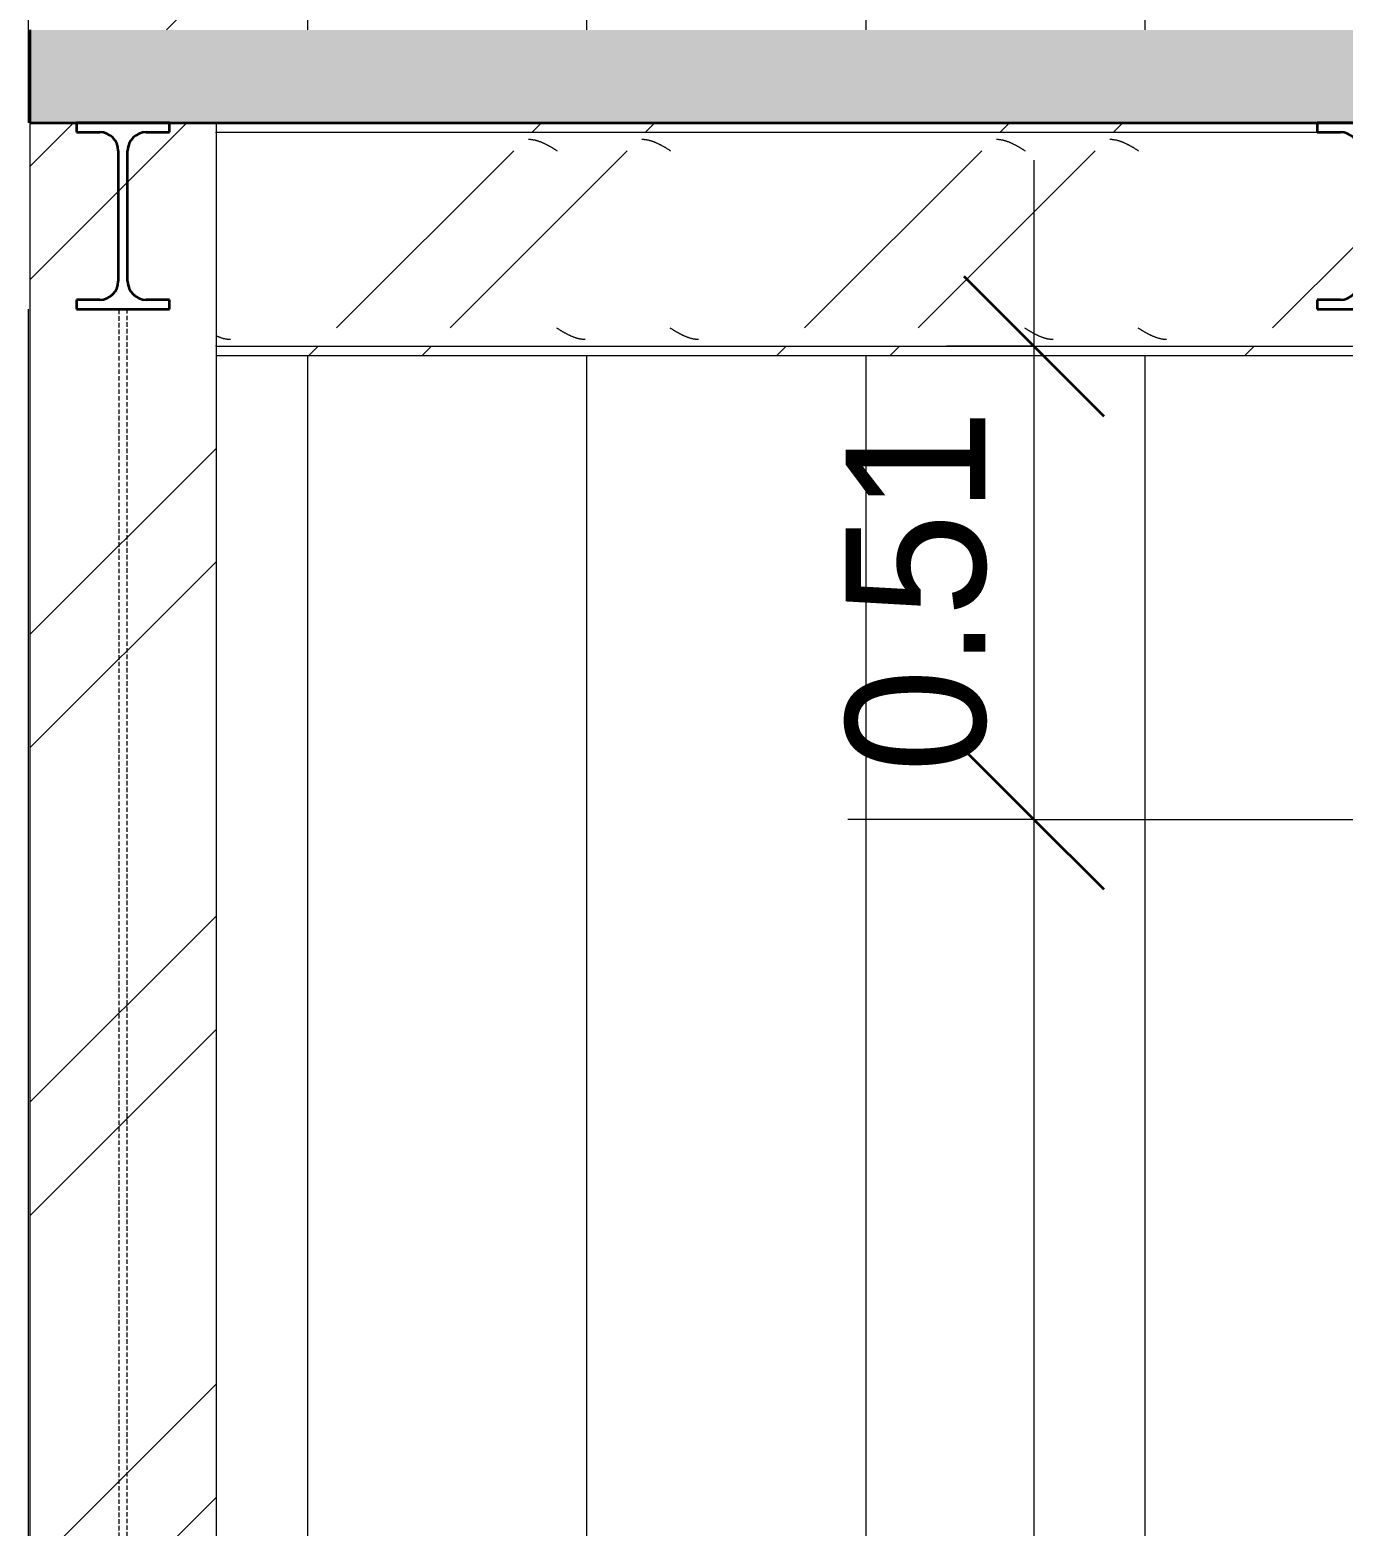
# Model space of a CAD drawing. Header units: centimetres. Extents: x 710 to 12582, y -437 to 1921.
# Drawn here: x 10005 to 10146.1, y 228.1 to 388.9 of the extents above; entities that cross this region are included whole.
import ezdxf

# ---------------------------------------------------------------- set-up
doc = ezdxf.new("R2010")
doc.units = ezdxf.units.CM
doc.linetypes.add('Oculto', pattern=[0.714375, 0.47625, -0.238125])
for name, color, linetype, lineweight in [('A-ANNO-DIMS', 7, 'Continuous', 9), ('A-ANNO-DIMS-100', 7, 'Continuous', 9), ('A-FLOR', 7, 'Continuous', 9), ('A-FLOR-PATT', 7, 'Continuous', 35), ('A-WALL-PATT', 7, 'Continuous', 35), ('S-BEAM', 7, 'Continuous', 9), ('S-COLS', 7, 'Continuous', 9)]:
    doc.layers.add(name, color=color, linetype=linetype, lineweight=lineweight)
doc.styles.add('Century Gothic_1', font='GOTHIC.TTF', dxfattribs={"height": 15})
doc.dimstyles.new('FCA_N_Cotas_E100', dxfattribs={"dimscale": 30.48, "dimtxt": 15.662524, "dimasz": 0.492126, "dimexe": 0.656168, "dimexo": 0.656168, "dimgap": 0.032808, "dimtad": 1, "dimlfac": 0.01, "dimrnd": 0.01, "dimzin": 0, "dimdsep": 46, "dimtxsty": 'Century Gothic_1', "dimblk1": 'OBLIQUE', "dimblk2": 'OBLIQUE', "dimsah": 1, "dimcen": 0.09, "dimdle": 0.656168, "dimazin": 2, "dimtfac": 1, "dimtdec": 4, "dimtix": 1, "dimtmove": 0, "dimatfit": 3, "dimfxl": 1, "dimtvp": 1, "dimtolj": 1, "dimtzin": 0, "dimarcsym": 2})
pattern_1 = [(45, (-4995.467, 712), (-25.14472, 25.14472), []), (45, (-4995.467, 750.1), (-25.14472, 25.14472), [])]

# ---------------------------------------------------------------- blocks, each defined once
blk = doc.blocks.new('UC-Perfil universal-Pilar - 200 x 200-1745402-Sección 5')
at = {"layer": 'S-COLS', "true_color": 0xc0c0c0}
h = blk.add_hatch(dxfattribs=at)
h.set_pattern_fill('FP_11', color=9, style=0, pattern_type=2)
h.set_pattern_definition(pattern_1)
h.paths.add_polyline_path([(-9805.3, 94), (-9805.3, 378.86), (-9810.3, 378.86), (-9810.3, 377.86), (-9812.82, 377.86), (-9814.22, 377.28), (-9814.8, 375.88), (-9814.8, 361.84), (-9814.22, 360.44), (-9812.82, 359.86), (-9810.3, 359.86), (-9810.3, 358.86), (-9820.3, 358.86), (-9820.3, 359.86), (-9817.78, 359.86), (-9816.38, 360.44), (-9815.8, 361.84), (-9815.8, 375.88), (-9816.38, 377.28), (-9817.78, 377.86), (-9820.3, 377.86), (-9820.3, 378.86), (-9825.3, 378.86), (-9825.3, 94)])
h.paths.add_polyline_path([(-9805.3, 388.86), (-9805.3, 882.3), (-9825.3, 882.3), (-9825.3, 388.86), (-9815.92, 388.86)])
h.paths.add_polyline_path([(-9825.3, 910.84), (-9805.3, 910.84), (-9805.3, 933.53), (-9825.3, 933.53)])
at = {"layer": 'S-COLS'}
for p, q in [((-9825.3, 378.86), (-9825.3, 94)), ((-9805.3, 378.86), (-9805.3, 94))]:
    blk.add_line(p, q, dxfattribs=at)
at = {"layer": 'S-COLS', "linetype": 'Oculto'}
for p, q in [((-9815.7, 94), (-9815.7, 358.86)), ((-9814.9, 358.86), (-9814.9, 94))]:
    blk.add_line(p, q, dxfattribs=at)
blk = doc.blocks.new('FP_23-Sección 5')
at = {"layer": 'S-BEAM', "color": 9, "true_color": 0xc0c0c0}
for p, q in [((-9771.72, 377.11), (-9771.67, 377.11)), ((-9771.67, 377.11), (-9771.62, 377.1)), ((-9771.62, 377.1), (-9771.58, 377.1)), ((-9771.58, 377.1), (-9771.53, 377.1)), ((-9771.53, 377.1), (-9771.48, 377.09)), ((-9771.48, 377.09), (-9771.43, 377.09)), ((-9771.43, 377.09), (-9771.38, 377.08)), ((-9771.38, 377.08), (-9771.33, 377.08)), ((-9771.33, 377.08), (-9771.28, 377.07)), ((-9771.28, 377.07), (-9771.24, 377.06)), ((-9771.24, 377.06), (-9771.19, 377.05)), ((-9771.19, 377.05), (-9771.14, 377.05)), ((-9771.14, 377.05), (-9771.09, 377.04)), ((-9771.09, 377.04), (-9771.04, 377.03)), ((-9771.04, 377.03), (-9770.99, 377.01)), ((-9770.99, 377.01), (-9770.94, 377)), ((-9770.94, 377), (-9770.9, 376.99)), ((-9770.9, 376.99), (-9770.85, 376.98)), ((-9770.85, 376.98), (-9770.8, 376.96)), ((-9770.8, 376.96), (-9770.75, 376.95)), ((-9770.75, 376.95), (-9770.7, 376.93)), ((-9770.7, 376.93), (-9770.65, 376.92)), ((-9770.65, 376.92), (-9770.6, 376.9)), ((-9770.6, 376.9), (-9770.56, 376.88)), ((-9770.56, 376.88), (-9770.51, 376.87)), ((-9770.51, 376.87), (-9770.46, 376.85)), ((-9770.46, 376.85), (-9770.41, 376.83)), ((-9770.41, 376.83), (-9770.36, 376.81)), ((-9770.36, 376.81), (-9770.31, 376.79)), ((-9770.31, 376.79), (-9770.26, 376.77)), ((-9770.26, 376.77), (-9770.22, 376.75)), ((-9770.22, 376.75), (-9770.17, 376.73)), ((-9770.17, 376.73), (-9770.12, 376.7)), ((-9770.12, 376.7), (-9770.07, 376.68)), ((-9770.07, 376.68), (-9770.02, 376.66)), ((-9770.02, 376.66), (-9769.97, 376.63)), ((-9769.97, 376.63), (-9769.92, 376.61)), ((-9769.92, 376.61), (-9769.87, 376.59)), ((-9769.87, 376.59), (-9769.83, 376.56)), ((-9769.83, 376.56), (-9769.78, 376.54)), ((-9769.78, 376.54), (-9769.73, 376.51)), ((-9769.73, 376.51), (-9769.68, 376.48)), ((-9769.68, 376.48), (-9769.63, 376.46)), ((-9769.63, 376.46), (-9769.58, 376.43)), ((-9769.58, 376.43), (-9769.53, 376.4)), ((-9769.53, 376.4), (-9769.49, 376.38)), ((-9769.49, 376.38), (-9769.44, 376.35)), ((-9769.44, 376.35), (-9769.39, 376.32)), ((-9769.39, 376.32), (-9769.34, 376.29)), ((-9769.34, 376.29), (-9769.29, 376.26)), ((-9759.53, 377.11), (-9759.48, 377.11)), ((-9759.48, 377.11), (-9759.43, 377.1)), ((-9759.43, 377.1), (-9759.39, 377.1)), ((-9759.39, 377.1), (-9759.34, 377.1)), ((-9759.34, 377.1), (-9759.29, 377.09)), ((-9759.29, 377.09), (-9759.24, 377.09)), ((-9759.24, 377.09), (-9759.19, 377.08)), ((-9759.19, 377.08), (-9759.14, 377.08)), ((-9759.14, 377.08), (-9759.09, 377.07)), ((-9759.09, 377.07), (-9759.05, 377.06)), ((-9759.05, 377.06), (-9759, 377.05)), ((-9759, 377.05), (-9758.95, 377.05)), ((-9758.95, 377.05), (-9758.9, 377.04)), ((-9758.9, 377.04), (-9758.85, 377.03)), ((-9758.85, 377.03), (-9758.8, 377.01)), ((-9758.8, 377.01), (-9758.75, 377)), ((-9758.75, 377), (-9758.71, 376.99)), ((-9758.71, 376.99), (-9758.66, 376.98)), ((-9758.66, 376.98), (-9758.61, 376.96)), ((-9758.61, 376.96), (-9758.56, 376.95)), ((-9758.56, 376.95), (-9758.51, 376.93)), ((-9758.51, 376.93), (-9758.46, 376.92)), ((-9758.46, 376.92), (-9758.41, 376.9)), ((-9758.41, 376.9), (-9758.37, 376.88)), ((-9758.37, 376.88), (-9758.32, 376.87)), ((-9758.32, 376.87), (-9758.27, 376.85)), ((-9758.27, 376.85), (-9758.22, 376.83)), ((-9758.22, 376.83), (-9758.17, 376.81)), ((-9758.17, 376.81), (-9758.12, 376.79)), ((-9758.12, 376.79), (-9758.07, 376.77)), ((-9758.07, 376.77), (-9758.03, 376.75)), ((-9758.03, 376.75), (-9757.98, 376.73)), ((-9757.98, 376.73), (-9757.93, 376.7)), ((-9757.93, 376.7), (-9757.88, 376.68)), ((-9757.88, 376.68), (-9757.83, 376.66)), ((-9757.83, 376.66), (-9757.78, 376.63)), ((-9757.78, 376.63), (-9757.73, 376.61)), ((-9757.73, 376.61), (-9757.69, 376.59)), ((-9757.69, 376.59), (-9757.64, 376.56)), ((-9757.64, 376.56), (-9757.59, 376.54)), ((-9757.59, 376.54), (-9757.54, 376.51)), ((-9757.54, 376.51), (-9757.49, 376.48)), ((-9757.49, 376.48), (-9757.44, 376.46)), ((-9757.44, 376.46), (-9757.39, 376.43)), ((-9757.39, 376.43), (-9757.35, 376.4)), ((-9757.35, 376.4), (-9757.3, 376.38)), ((-9757.3, 376.38), (-9757.25, 376.35)), ((-9757.25, 376.35), (-9757.2, 376.32)), ((-9757.2, 376.32), (-9757.15, 376.29)), ((-9757.15, 376.29), (-9757.1, 376.26)), ((-9721.43, 377.11), (-9721.38, 377.11)), ((-9721.38, 377.11), (-9721.33, 377.1)), ((-9721.33, 377.1), (-9721.29, 377.1)), ((-9721.29, 377.1), (-9721.24, 377.1)), ((-9721.24, 377.1), (-9721.19, 377.09)), ((-9721.19, 377.09), (-9721.14, 377.09)), ((-9721.14, 377.09), (-9721.09, 377.08)), ((-9721.09, 377.08), (-9721.04, 377.08)), ((-9721.04, 377.08), (-9720.99, 377.07)), ((-9720.99, 377.07), (-9720.95, 377.06)), ((-9720.95, 377.06), (-9720.9, 377.05)), ((-9720.9, 377.05), (-9720.85, 377.05)), ((-9720.85, 377.05), (-9720.8, 377.04)), ((-9720.8, 377.04), (-9720.75, 377.03)), ((-9720.75, 377.03), (-9720.7, 377.01)), ((-9720.7, 377.01), (-9720.65, 377)), ((-9720.65, 377), (-9720.61, 376.99)), ((-9720.61, 376.99), (-9720.56, 376.98)), ((-9720.56, 376.98), (-9720.51, 376.96)), ((-9720.51, 376.96), (-9720.46, 376.95)), ((-9720.46, 376.95), (-9720.41, 376.93)), ((-9720.41, 376.93), (-9720.36, 376.92)), ((-9720.36, 376.92), (-9720.31, 376.9)), ((-9720.31, 376.9), (-9720.27, 376.88)), ((-9720.27, 376.88), (-9720.22, 376.87)), ((-9720.22, 376.87), (-9720.17, 376.85)), ((-9720.17, 376.85), (-9720.12, 376.83)), ((-9720.12, 376.83), (-9720.07, 376.81)), ((-9720.07, 376.81), (-9720.02, 376.79)), ((-9720.02, 376.79), (-9719.97, 376.77)), ((-9719.97, 376.77), (-9719.93, 376.75)), ((-9719.93, 376.75), (-9719.88, 376.73)), ((-9719.88, 376.73), (-9719.83, 376.7)), ((-9719.83, 376.7), (-9719.78, 376.68)), ((-9719.78, 376.68), (-9719.73, 376.66)), ((-9719.73, 376.66), (-9719.68, 376.63)), ((-9719.68, 376.63), (-9719.63, 376.61)), ((-9719.63, 376.61), (-9719.59, 376.59)), ((-9719.59, 376.59), (-9719.54, 376.56)), ((-9719.54, 376.56), (-9719.49, 376.54)), ((-9719.49, 376.54), (-9719.44, 376.51)), ((-9719.44, 376.51), (-9719.39, 376.48)), ((-9719.39, 376.48), (-9719.34, 376.46)), ((-9719.34, 376.46), (-9719.29, 376.43)), ((-9719.29, 376.43), (-9719.25, 376.4)), ((-9719.25, 376.4), (-9719.2, 376.38)), ((-9719.2, 376.38), (-9719.15, 376.35)), ((-9719.15, 376.35), (-9719.1, 376.32)), ((-9719.1, 376.32), (-9719.05, 376.29)), ((-9719.05, 376.29), (-9719, 376.26)), ((-9709.24, 377.11), (-9709.19, 377.11)), ((-9709.19, 377.11), (-9709.15, 377.1)), ((-9709.15, 377.1), (-9709.1, 377.1)), ((-9709.1, 377.1), (-9709.05, 377.1)), ((-9709.05, 377.1), (-9709, 377.09)), ((-9709, 377.09), (-9708.95, 377.09)), ((-9708.95, 377.09), (-9708.9, 377.08)), ((-9708.9, 377.08), (-9708.85, 377.08)), ((-9708.85, 377.08), (-9708.81, 377.07)), ((-9708.81, 377.07), (-9708.76, 377.06)), ((-9708.76, 377.06), (-9708.71, 377.05)), ((-9708.71, 377.05), (-9708.66, 377.05)), ((-9708.66, 377.05), (-9708.61, 377.04)), ((-9708.61, 377.04), (-9708.56, 377.03)), ((-9708.56, 377.03), (-9708.51, 377.01)), ((-9708.51, 377.01), (-9708.47, 377)), ((-9708.47, 377), (-9708.42, 376.99)), ((-9708.42, 376.99), (-9708.37, 376.98)), ((-9708.37, 376.98), (-9708.32, 376.96)), ((-9708.32, 376.96), (-9708.27, 376.95)), ((-9708.27, 376.95), (-9708.22, 376.93)), ((-9708.22, 376.93), (-9708.17, 376.92)), ((-9708.17, 376.92), (-9708.12, 376.9)), ((-9708.12, 376.9), (-9708.08, 376.88)), ((-9708.08, 376.88), (-9708.03, 376.87)), ((-9708.03, 376.87), (-9707.98, 376.85)), ((-9707.98, 376.85), (-9707.93, 376.83)), ((-9707.93, 376.83), (-9707.88, 376.81)), ((-9707.88, 376.81), (-9707.83, 376.79)), ((-9707.83, 376.79), (-9707.78, 376.77)), ((-9707.78, 376.77), (-9707.74, 376.75)), ((-9707.74, 376.75), (-9707.69, 376.73)), ((-9707.69, 376.73), (-9707.64, 376.7)), ((-9707.64, 376.7), (-9707.59, 376.68)), ((-9707.59, 376.68), (-9707.54, 376.66)), ((-9707.54, 376.66), (-9707.49, 376.63)), ((-9707.49, 376.63), (-9707.44, 376.61)), ((-9707.44, 376.61), (-9707.4, 376.59)), ((-9707.4, 376.59), (-9707.35, 376.56)), ((-9707.35, 376.56), (-9707.3, 376.54)), ((-9707.3, 376.54), (-9707.25, 376.51)), ((-9707.25, 376.51), (-9707.2, 376.48)), ((-9707.2, 376.48), (-9707.15, 376.46)), ((-9707.15, 376.46), (-9707.1, 376.43)), ((-9707.1, 376.43), (-9707.06, 376.4)), ((-9707.06, 376.4), (-9707.01, 376.38)), ((-9707.01, 376.38), (-9706.96, 376.35)), ((-9706.96, 376.35), (-9706.91, 376.32)), ((-9706.91, 376.32), (-9706.86, 376.29)), ((-9706.86, 376.29), (-9706.81, 376.26)), ((-9769.29, 376.26), (-9769.24, 376.24)), ((-9769.24, 376.24), (-9769.19, 376.21)), ((-9769.19, 376.21), (-9769.15, 376.18)), ((-9769.15, 376.18), (-9769.1, 376.15)), ((-9769.1, 376.15), (-9769.05, 376.12)), ((-9769.05, 376.12), (-9769, 376.09)), ((-9769, 376.09), (-9768.95, 376.06)), ((-9768.95, 376.06), (-9768.9, 376.03)), ((-9768.9, 376.03), (-9768.85, 376)), ((-9768.85, 376), (-9768.81, 375.97)), ((-9768.81, 375.97), (-9768.76, 375.94)), ((-9768.76, 375.94), (-9768.71, 375.91)), ((-9768.71, 375.91), (-9768.66, 375.88)), ((-9757.1, 376.26), (-9757.05, 376.24)), ((-9757.05, 376.24), (-9757.01, 376.21)), ((-9757.01, 376.21), (-9756.96, 376.18)), ((-9756.96, 376.18), (-9756.91, 376.15)), ((-9756.91, 376.15), (-9756.86, 376.12)), ((-9756.86, 376.12), (-9756.81, 376.09)), ((-9756.81, 376.09), (-9756.76, 376.06)), ((-9756.76, 376.06), (-9756.71, 376.03)), ((-9756.71, 376.03), (-9756.66, 376)), ((-9756.66, 376), (-9756.62, 375.97)), ((-9756.62, 375.97), (-9756.57, 375.94)), ((-9756.57, 375.94), (-9756.52, 375.91)), ((-9756.52, 375.91), (-9756.47, 375.88)), ((-9719, 376.26), (-9718.95, 376.24)), ((-9718.95, 376.24), (-9718.91, 376.21)), ((-9718.91, 376.21), (-9718.86, 376.18)), ((-9718.86, 376.18), (-9718.81, 376.15)), ((-9718.81, 376.15), (-9718.76, 376.12)), ((-9718.76, 376.12), (-9718.71, 376.09)), ((-9718.71, 376.09), (-9718.66, 376.06)), ((-9718.66, 376.06), (-9718.61, 376.03)), ((-9718.61, 376.03), (-9718.56, 376)), ((-9718.56, 376), (-9718.52, 375.97)), ((-9718.52, 375.97), (-9718.47, 375.94)), ((-9718.47, 375.94), (-9718.42, 375.91)), ((-9718.42, 375.91), (-9718.37, 375.88)), ((-9706.81, 376.26), (-9706.76, 376.24)), ((-9706.76, 376.24), (-9706.72, 376.21)), ((-9706.72, 376.21), (-9706.67, 376.18)), ((-9706.67, 376.18), (-9706.62, 376.15)), ((-9706.62, 376.15), (-9706.57, 376.12)), ((-9706.57, 376.12), (-9706.52, 376.09)), ((-9706.52, 376.09), (-9706.47, 376.06)), ((-9706.47, 376.06), (-9706.42, 376.03)), ((-9706.42, 376.03), (-9706.38, 376)), ((-9706.38, 376), (-9706.33, 375.97)), ((-9706.33, 375.97), (-9706.28, 375.94)), ((-9706.28, 375.94), (-9706.23, 375.91)), ((-9706.23, 375.91), (-9706.18, 375.88))]:
    blk.add_line(p, q, dxfattribs=at)
blk = doc.blocks.new('FP_24-Sección 5')
at = {"layer": 'S-BEAM', "color": 9, "true_color": 0xc0c0c0}
for p, q in [((-9805.3, 355.99), (-9805.25, 355.97)), ((-9805.25, 355.97), (-9805.2, 355.95)), ((-9805.2, 355.95), (-9805.15, 355.93)), ((-9805.15, 355.93), (-9805.1, 355.91)), ((-9805.1, 355.91), (-9805.05, 355.89)), ((-9805.05, 355.89), (-9805.01, 355.87)), ((-9805.01, 355.87), (-9804.96, 355.85)), ((-9804.96, 355.85), (-9804.91, 355.83)), ((-9804.91, 355.83), (-9804.86, 355.82)), ((-9804.86, 355.82), (-9804.81, 355.8)), ((-9804.81, 355.8), (-9804.76, 355.78)), ((-9804.76, 355.78), (-9804.72, 355.77)), ((-9804.72, 355.77), (-9804.67, 355.75)), ((-9804.67, 355.75), (-9804.62, 355.74)), ((-9804.62, 355.74), (-9804.57, 355.73)), ((-9804.57, 355.73), (-9804.52, 355.71)), ((-9804.52, 355.71), (-9804.47, 355.7)), ((-9804.47, 355.7), (-9804.43, 355.69)), ((-9804.43, 355.69), (-9804.38, 355.68)), ((-9804.38, 355.68), (-9804.33, 355.67)), ((-9804.33, 355.67), (-9804.28, 355.66)), ((-9804.28, 355.66), (-9804.23, 355.65)), ((-9804.23, 355.65), (-9804.18, 355.65)), ((-9804.18, 355.65), (-9804.14, 355.64)), ((-9804.14, 355.64), (-9804.09, 355.63)), ((-9804.09, 355.63), (-9804.04, 355.63)), ((-9804.04, 355.63), (-9803.99, 355.62)), ((-9803.99, 355.62), (-9803.94, 355.62)), ((-9803.94, 355.62), (-9803.89, 355.62)), ((-9803.89, 355.62), (-9803.85, 355.61)), ((-9803.85, 355.61), (-9803.8, 355.61)), ((-9803.8, 355.61), (-9803.75, 355.61)), ((-9768.71, 356.84), (-9768.66, 356.81)), ((-9768.66, 356.81), (-9768.61, 356.78)), ((-9768.61, 356.78), (-9768.56, 356.75)), ((-9768.56, 356.75), (-9768.52, 356.72)), ((-9768.52, 356.72), (-9768.47, 356.69)), ((-9768.47, 356.69), (-9768.42, 356.66)), ((-9768.42, 356.66), (-9768.37, 356.63)), ((-9768.37, 356.63), (-9768.32, 356.6)), ((-9768.32, 356.6), (-9768.27, 356.57)), ((-9768.27, 356.57), (-9768.22, 356.54)), ((-9768.22, 356.54), (-9768.18, 356.51)), ((-9768.18, 356.51), (-9768.13, 356.48)), ((-9768.13, 356.48), (-9768.08, 356.45)), ((-9768.08, 356.45), (-9768.03, 356.42)), ((-9768.03, 356.42), (-9767.98, 356.4)), ((-9767.98, 356.4), (-9767.93, 356.37)), ((-9767.93, 356.37), (-9767.88, 356.34)), ((-9767.88, 356.34), (-9767.84, 356.31)), ((-9767.84, 356.31), (-9767.79, 356.29)), ((-9767.79, 356.29), (-9767.74, 356.26)), ((-9767.74, 356.26), (-9767.69, 356.23)), ((-9767.69, 356.23), (-9767.64, 356.21)), ((-9767.64, 356.21), (-9767.59, 356.18)), ((-9767.59, 356.18), (-9767.54, 356.16)), ((-9767.54, 356.16), (-9767.5, 356.13)), ((-9767.5, 356.13), (-9767.45, 356.11)), ((-9767.45, 356.11), (-9767.4, 356.08)), ((-9767.4, 356.08), (-9767.35, 356.06)), ((-9767.35, 356.06), (-9767.3, 356.04)), ((-9767.3, 356.04), (-9767.25, 356.01)), ((-9767.25, 356.01), (-9767.2, 355.99)), ((-9767.2, 355.99), (-9767.16, 355.97)), ((-9767.16, 355.97), (-9767.11, 355.95)), ((-9767.11, 355.95), (-9767.06, 355.93)), ((-9767.06, 355.93), (-9767.01, 355.91)), ((-9767.01, 355.91), (-9766.96, 355.89)), ((-9766.96, 355.89), (-9766.91, 355.87)), ((-9766.91, 355.87), (-9766.86, 355.85)), ((-9766.86, 355.85), (-9766.82, 355.83)), ((-9766.82, 355.83), (-9766.77, 355.82)), ((-9766.77, 355.82), (-9766.72, 355.8)), ((-9766.72, 355.8), (-9766.67, 355.79)), ((-9766.67, 355.79), (-9766.62, 355.77)), ((-9766.62, 355.77), (-9766.57, 355.76)), ((-9766.57, 355.76), (-9766.52, 355.74)), ((-9766.52, 355.74), (-9766.47, 355.73)), ((-9766.47, 355.73), (-9766.43, 355.72)), ((-9766.43, 355.72), (-9766.38, 355.7)), ((-9766.38, 355.7), (-9766.33, 355.69)), ((-9766.33, 355.69), (-9766.28, 355.68)), ((-9766.28, 355.68), (-9766.23, 355.67)), ((-9766.23, 355.67), (-9766.18, 355.66)), ((-9766.18, 355.66), (-9766.13, 355.65)), ((-9766.13, 355.65), (-9766.09, 355.65)), ((-9766.09, 355.65), (-9766.04, 355.64)), ((-9766.04, 355.64), (-9765.99, 355.63)), ((-9765.99, 355.63), (-9765.94, 355.63)), ((-9765.94, 355.63), (-9765.89, 355.62)), ((-9765.89, 355.62), (-9765.84, 355.62)), ((-9765.84, 355.62), (-9765.79, 355.62)), ((-9765.79, 355.62), (-9765.75, 355.61)), ((-9765.75, 355.61), (-9765.7, 355.61)), ((-9765.7, 355.61), (-9765.65, 355.61)), ((-9756.52, 356.84), (-9756.47, 356.81)), ((-9756.47, 356.81), (-9756.42, 356.78)), ((-9756.42, 356.78), (-9756.38, 356.75)), ((-9756.38, 356.75), (-9756.33, 356.72)), ((-9756.33, 356.72), (-9756.28, 356.69)), ((-9756.28, 356.69), (-9756.23, 356.66)), ((-9756.23, 356.66), (-9756.18, 356.63)), ((-9756.18, 356.63), (-9756.13, 356.6)), ((-9756.13, 356.6), (-9756.08, 356.57)), ((-9756.08, 356.57), (-9756.03, 356.54)), ((-9756.03, 356.54), (-9755.99, 356.51)), ((-9755.99, 356.51), (-9755.94, 356.48)), ((-9755.94, 356.48), (-9755.89, 356.45)), ((-9755.89, 356.45), (-9755.84, 356.42)), ((-9755.84, 356.42), (-9755.79, 356.4)), ((-9755.79, 356.4), (-9755.74, 356.37)), ((-9755.74, 356.37), (-9755.69, 356.34)), ((-9755.69, 356.34), (-9755.65, 356.31)), ((-9755.65, 356.31), (-9755.6, 356.29)), ((-9755.6, 356.29), (-9755.55, 356.26)), ((-9755.55, 356.26), (-9755.5, 356.23)), ((-9755.5, 356.23), (-9755.45, 356.21)), ((-9755.45, 356.21), (-9755.4, 356.18)), ((-9755.4, 356.18), (-9755.35, 356.16)), ((-9755.35, 356.16), (-9755.31, 356.13)), ((-9755.31, 356.13), (-9755.26, 356.11)), ((-9755.26, 356.11), (-9755.21, 356.08)), ((-9755.21, 356.08), (-9755.16, 356.06)), ((-9755.16, 356.06), (-9755.11, 356.04)), ((-9755.11, 356.04), (-9755.06, 356.01)), ((-9755.06, 356.01), (-9755.01, 355.99)), ((-9755.01, 355.99), (-9754.97, 355.97)), ((-9754.97, 355.97), (-9754.92, 355.95)), ((-9754.92, 355.95), (-9754.87, 355.93)), ((-9754.87, 355.93), (-9754.82, 355.91)), ((-9754.82, 355.91), (-9754.77, 355.89)), ((-9754.77, 355.89), (-9754.72, 355.87)), ((-9754.72, 355.87), (-9754.67, 355.85)), ((-9754.67, 355.85), (-9754.63, 355.83)), ((-9754.63, 355.83), (-9754.58, 355.82)), ((-9754.58, 355.82), (-9754.53, 355.8)), ((-9754.53, 355.8), (-9754.48, 355.79)), ((-9754.48, 355.79), (-9754.43, 355.77)), ((-9754.43, 355.77), (-9754.38, 355.76)), ((-9754.38, 355.76), (-9754.33, 355.74)), ((-9754.33, 355.74), (-9754.29, 355.73)), ((-9754.29, 355.73), (-9754.24, 355.72)), ((-9754.24, 355.72), (-9754.19, 355.7)), ((-9754.19, 355.7), (-9754.14, 355.69)), ((-9754.14, 355.69), (-9754.09, 355.68)), ((-9754.09, 355.68), (-9754.04, 355.67)), ((-9754.04, 355.67), (-9753.99, 355.66)), ((-9753.99, 355.66), (-9753.95, 355.65)), ((-9753.95, 355.65), (-9753.9, 355.65)), ((-9753.9, 355.65), (-9753.85, 355.64)), ((-9753.85, 355.64), (-9753.8, 355.63)), ((-9753.8, 355.63), (-9753.75, 355.63)), ((-9753.75, 355.63), (-9753.7, 355.62)), ((-9753.7, 355.62), (-9753.65, 355.62)), ((-9753.65, 355.62), (-9753.61, 355.62)), ((-9753.61, 355.62), (-9753.56, 355.61)), ((-9753.56, 355.61), (-9753.51, 355.61)), ((-9753.51, 355.61), (-9753.46, 355.61)), ((-9718.42, 356.84), (-9718.37, 356.81)), ((-9718.37, 356.81), (-9718.32, 356.78)), ((-9718.32, 356.78), (-9718.28, 356.75)), ((-9718.28, 356.75), (-9718.23, 356.72)), ((-9718.23, 356.72), (-9718.18, 356.69)), ((-9718.18, 356.69), (-9718.13, 356.66)), ((-9718.13, 356.66), (-9718.08, 356.63)), ((-9718.08, 356.63), (-9718.03, 356.6)), ((-9718.03, 356.6), (-9717.98, 356.57)), ((-9717.98, 356.57), (-9717.93, 356.54)), ((-9717.93, 356.54), (-9717.89, 356.51)), ((-9717.89, 356.51), (-9717.84, 356.48)), ((-9717.84, 356.48), (-9717.79, 356.45)), ((-9717.79, 356.45), (-9717.74, 356.42)), ((-9717.74, 356.42), (-9717.69, 356.4)), ((-9717.69, 356.4), (-9717.64, 356.37)), ((-9717.64, 356.37), (-9717.59, 356.34)), ((-9717.59, 356.34), (-9717.55, 356.31)), ((-9717.55, 356.31), (-9717.5, 356.29)), ((-9717.5, 356.29), (-9717.45, 356.26)), ((-9717.45, 356.26), (-9717.4, 356.23)), ((-9717.4, 356.23), (-9717.35, 356.21)), ((-9717.35, 356.21), (-9717.3, 356.18)), ((-9717.3, 356.18), (-9717.25, 356.16)), ((-9717.25, 356.16), (-9717.21, 356.13)), ((-9717.21, 356.13), (-9717.16, 356.11)), ((-9717.16, 356.11), (-9717.11, 356.08)), ((-9717.11, 356.08), (-9717.06, 356.06)), ((-9717.06, 356.06), (-9717.01, 356.04)), ((-9717.01, 356.04), (-9716.96, 356.01)), ((-9716.96, 356.01), (-9716.91, 355.99)), ((-9716.91, 355.99), (-9716.87, 355.97)), ((-9716.87, 355.97), (-9716.82, 355.95)), ((-9716.82, 355.95), (-9716.77, 355.93)), ((-9716.77, 355.93), (-9716.72, 355.91)), ((-9716.72, 355.91), (-9716.67, 355.89)), ((-9716.67, 355.89), (-9716.62, 355.87)), ((-9716.62, 355.87), (-9716.57, 355.85)), ((-9716.57, 355.85), (-9716.53, 355.83)), ((-9716.53, 355.83), (-9716.48, 355.82)), ((-9716.48, 355.82), (-9716.43, 355.8)), ((-9716.43, 355.8), (-9716.38, 355.79)), ((-9716.38, 355.79), (-9716.33, 355.77)), ((-9716.33, 355.77), (-9716.28, 355.76)), ((-9716.28, 355.76), (-9716.23, 355.74)), ((-9716.23, 355.74), (-9716.19, 355.73)), ((-9716.19, 355.73), (-9716.14, 355.72)), ((-9716.14, 355.72), (-9716.09, 355.7)), ((-9716.09, 355.7), (-9716.04, 355.69)), ((-9716.04, 355.69), (-9715.99, 355.68)), ((-9715.99, 355.68), (-9715.94, 355.67)), ((-9715.94, 355.67), (-9715.89, 355.66)), ((-9715.89, 355.66), (-9715.85, 355.65)), ((-9715.85, 355.65), (-9715.8, 355.65)), ((-9715.8, 355.65), (-9715.75, 355.64)), ((-9715.75, 355.64), (-9715.7, 355.63)), ((-9715.7, 355.63), (-9715.65, 355.63)), ((-9715.65, 355.63), (-9715.6, 355.62)), ((-9715.6, 355.62), (-9715.55, 355.62)), ((-9715.55, 355.62), (-9715.51, 355.62)), ((-9715.51, 355.62), (-9715.46, 355.61)), ((-9715.46, 355.61), (-9715.41, 355.61)), ((-9715.41, 355.61), (-9715.36, 355.61)), ((-9706.23, 356.84), (-9706.18, 356.81)), ((-9706.18, 356.81), (-9706.13, 356.78)), ((-9706.13, 356.78), (-9706.09, 356.75)), ((-9706.09, 356.75), (-9706.04, 356.72)), ((-9706.04, 356.72), (-9705.99, 356.69)), ((-9705.99, 356.69), (-9705.94, 356.66)), ((-9705.94, 356.66), (-9705.89, 356.63)), ((-9705.89, 356.63), (-9705.84, 356.6)), ((-9705.84, 356.6), (-9705.79, 356.57)), ((-9705.79, 356.57), (-9705.75, 356.54)), ((-9705.75, 356.54), (-9705.7, 356.51)), ((-9705.7, 356.51), (-9705.65, 356.48)), ((-9705.65, 356.48), (-9705.6, 356.45)), ((-9705.6, 356.45), (-9705.55, 356.42)), ((-9705.55, 356.42), (-9705.5, 356.4)), ((-9705.5, 356.4), (-9705.45, 356.37)), ((-9705.45, 356.37), (-9705.41, 356.34)), ((-9705.41, 356.34), (-9705.36, 356.31)), ((-9705.36, 356.31), (-9705.31, 356.29)), ((-9705.31, 356.29), (-9705.26, 356.26)), ((-9705.26, 356.26), (-9705.21, 356.23)), ((-9705.21, 356.23), (-9705.16, 356.21)), ((-9705.16, 356.21), (-9705.11, 356.18)), ((-9705.11, 356.18), (-9705.07, 356.16)), ((-9705.07, 356.16), (-9705.02, 356.13)), ((-9705.02, 356.13), (-9704.97, 356.11)), ((-9704.97, 356.11), (-9704.92, 356.08)), ((-9704.92, 356.08), (-9704.87, 356.06)), ((-9704.87, 356.06), (-9704.82, 356.04)), ((-9704.82, 356.04), (-9704.77, 356.01)), ((-9704.77, 356.01), (-9704.72, 355.99)), ((-9704.72, 355.99), (-9704.68, 355.97)), ((-9704.68, 355.97), (-9704.63, 355.95)), ((-9704.63, 355.95), (-9704.58, 355.93)), ((-9704.58, 355.93), (-9704.53, 355.91)), ((-9704.53, 355.91), (-9704.48, 355.89)), ((-9704.48, 355.89), (-9704.43, 355.87)), ((-9704.43, 355.87), (-9704.38, 355.85)), ((-9704.38, 355.85), (-9704.34, 355.83)), ((-9704.34, 355.83), (-9704.29, 355.82)), ((-9704.29, 355.82), (-9704.24, 355.8)), ((-9704.24, 355.8), (-9704.19, 355.79)), ((-9704.19, 355.79), (-9704.14, 355.77)), ((-9704.14, 355.77), (-9704.09, 355.76)), ((-9704.09, 355.76), (-9704.04, 355.74)), ((-9704.04, 355.74), (-9704, 355.73)), ((-9704, 355.73), (-9703.95, 355.72)), ((-9703.95, 355.72), (-9703.9, 355.7)), ((-9703.9, 355.7), (-9703.85, 355.69)), ((-9703.85, 355.69), (-9703.8, 355.68)), ((-9703.8, 355.68), (-9703.75, 355.67)), ((-9703.75, 355.67), (-9703.7, 355.66)), ((-9703.7, 355.66), (-9703.66, 355.65)), ((-9703.66, 355.65), (-9703.61, 355.65)), ((-9703.61, 355.65), (-9703.56, 355.64)), ((-9703.56, 355.64), (-9703.51, 355.63)), ((-9703.51, 355.63), (-9703.46, 355.63)), ((-9703.46, 355.63), (-9703.41, 355.62)), ((-9703.41, 355.62), (-9703.36, 355.62)), ((-9703.36, 355.62), (-9703.32, 355.62)), ((-9703.32, 355.62), (-9703.27, 355.61)), ((-9703.27, 355.61), (-9703.22, 355.61)), ((-9703.22, 355.61), (-9703.17, 355.61))]:
    blk.add_line(p, q, dxfattribs=at)
blk = doc.blocks.new('M_W Shapes - 150 x 250-1741827-Sección 5')
at = {"layer": 'S-BEAM', "true_color": 0xc0c0c0}
h = blk.add_hatch(dxfattribs=at)
h.set_pattern_fill('FP_11', color=9, style=0, pattern_type=2)
h.set_pattern_definition(pattern_1)
h.paths.add_polyline_path([(-9624.22, 377.86), (-9553.66, 377.86), (-9553.66, 378.86), (-9624.22, 378.86)])
h.paths.add_polyline_path([(-9804.07, 377.86), (-9686.98, 377.86), (-9686.98, 378.86), (-9805.3, 378.86), (-9805.3, 377.86)])
h.paths.add_polyline_path([(-9432.89, 377.86), (-9432.89, 378.86), (-9543.66, 378.86), (-9543.66, 377.86), (-9472.21, 377.86)])
h.paths.add_polyline_path([(-9676.98, 377.86), (-9634.22, 377.86), (-9634.22, 378.86), (-9676.98, 378.86)])
h = blk.add_hatch(dxfattribs=at)
h.set_pattern_fill('FP_11', color=9, style=0, pattern_type=2)
h.set_pattern_definition(pattern_1)
h.paths.add_polyline_path([(-9432.89, 356.84), (-9425.34, 356.84), (-9425.34, 370.46), (-9432.89, 374.78), (-9432.89, 375.88), (-9548.16, 375.88), (-9548.16, 361.84), (-9547.58, 360.44), (-9546.18, 359.86), (-9543.66, 359.86), (-9543.66, 358.86), (-9553.66, 358.86), (-9553.66, 359.86), (-9551.14, 359.86), (-9549.74, 360.44), (-9549.16, 361.84), (-9549.16, 375.88), (-9624.22, 375.88), (-9624.22, 369.86), (-9634.22, 369.86), (-9634.22, 375.88), (-9681.48, 375.88), (-9681.48, 361.84), (-9680.9, 360.44), (-9679.5, 359.86), (-9676.98, 359.86), (-9676.98, 358.86), (-9686.98, 358.86), (-9686.98, 359.86), (-9684.46, 359.86), (-9683.06, 360.44), (-9682.48, 361.84), (-9682.48, 375.88), (-9805.3, 375.88), (-9805.3, 356.84), (-9472.21, 356.84)])
h = blk.add_hatch(dxfattribs=at)
h.set_pattern_fill('FP_11', color=9, style=0, pattern_type=2)
h.set_pattern_definition(pattern_1)
h.paths.add_polyline_path([(-9432.89, 353.86), (-9425.34, 353.86), (-9425.34, 354.86), (-9805.3, 354.86), (-9805.3, 353.86), (-9472.21, 353.86)])
at = {"layer": 'S-BEAM'}
for p, q in [((-9805.3, 377.79), (-9805.3, 377.86)), ((-9805.3, 377.86), (-9686.98, 377.86)), ((-9805.3, 376.87), (-9805.3, 376.88)), ((-9805.3, 354.86), (-9805.3, 354.93)), ((-9805.3, 354.86), (-9425.34, 354.86)), ((-9805.3, 353.86), (-9425.34, 353.86))]:
    blk.add_line(p, q, dxfattribs=at)
for name in ['FP_23-Sección 5', 'FP_24-Sección 5']:
    blk.add_blockref(name, (0, 0), dxfattribs=at)
blk = doc.blocks.new('M_W Shapes - 150 x 200-V27-Sección 5')
at = {"layer": 'S-BEAM', "true_color": 0xc0c0c0}
h = blk.add_hatch(dxfattribs=at)
h.set_pattern_fill('FP_11', color=9, style=0, pattern_type=2)
h.set_pattern_definition(pattern_1)
h.paths.add_polyline_path([(-9815.92, 358.86), (-9810.3, 358.86), (-9810.3, 359.86), (-9812.82, 359.86), (-9814.22, 360.44), (-9814.8, 361.84), (-9814.8, 375.88), (-9814.22, 377.28), (-9812.82, 377.86), (-9810.3, 377.86), (-9810.3, 378.86), (-9820.3, 378.86), (-9820.3, 377.86), (-9817.78, 377.86), (-9816.38, 377.28), (-9815.8, 375.88), (-9815.8, 361.84), (-9816.38, 360.44), (-9817.78, 359.86), (-9820.3, 359.86), (-9820.3, 358.86)])
at = {"layer": 'S-BEAM', "lineweight": 35}
for p, q in [((-9810.3, 378.86), (-9820.3, 378.86)), ((-9820.3, 378.86), (-9820.3, 377.86)), ((-9810.3, 377.86), (-9810.3, 378.86)), ((-9820.3, 377.86), (-9817.78, 377.86)), ((-9812.82, 377.86), (-9810.3, 377.86)), ((-9815.8, 375.88), (-9815.8, 361.84)), ((-9814.8, 361.84), (-9814.8, 375.88)), ((-9817.78, 359.86), (-9820.3, 359.86)), ((-9820.3, 359.86), (-9820.3, 358.86)), ((-9820.3, 358.86), (-9810.3, 358.86)), ((-9810.3, 359.86), (-9812.82, 359.86)), ((-9810.3, 358.86), (-9810.3, 359.86))]:
    blk.add_line(p, q, dxfattribs=at)
for centre, start, end in [((-9817.78, 375.88), 0, 90), ((-9812.82, 375.88), 90, 180), ((-9817.78, 361.84), 270, 0), ((-9812.82, 361.84), 180, 270)]:
    blk.add_arc(centre, 1.98, start, end, dxfattribs=at)
blk = doc.blocks.new('M_W Shapes - 150 x 200-1742696-Sección 5')
at = {"layer": 'S-BEAM', "lineweight": 35}
for p, q in [((-9676.98, 378.86), (-9686.98, 378.86)), ((-9686.98, 378.86), (-9686.98, 377.86)), ((-9676.98, 377.86), (-9676.98, 378.86)), ((-9686.98, 377.86), (-9684.46, 377.86)), ((-9679.5, 377.86), (-9676.98, 377.86)), ((-9682.48, 375.88), (-9682.48, 361.84)), ((-9681.48, 361.84), (-9681.48, 375.88)), ((-9684.46, 359.86), (-9686.98, 359.86)), ((-9686.98, 359.86), (-9686.98, 358.86)), ((-9686.98, 358.86), (-9676.98, 358.86)), ((-9676.98, 359.86), (-9679.5, 359.86)), ((-9676.98, 358.86), (-9676.98, 359.86))]:
    blk.add_line(p, q, dxfattribs=at)
for centre, start, end in [((-9684.46, 375.88), 0, 90), ((-9679.5, 375.88), 90, 180), ((-9684.46, 361.84), 270, 0), ((-9679.5, 361.84), 180, 270)]:
    blk.add_arc(centre, 1.98, start, end, dxfattribs=at)
blk = doc.blocks.new('PQ_RVR_EST-01_ZZ_ZZ_MO_T_A_rvt-2-Sección 5')
at = {"layer": 'A-FLOR-PATT', "lineweight": 9, "true_color": 0x9a9a9a}
blk.add_hatch(color=253, dxfattribs=at).paths.add_polyline_path([(-9412.95, 378.86), (-9405.33, 378.86), (-9405.33, 388.86), (-9825.3, 388.86), (-9825.3, 378.86), (-9424.8, 378.86)])
at = {"layer": 'A-FLOR', "lineweight": 35}
for p, q in [((-9825.3, 388.86), (-9825.3, 378.86)), ((-9825.3, 378.86), (-9405.33, 378.86))]:
    blk.add_line(p, q, dxfattribs=at)
at = {"layer": 'S-BEAM', "lineweight": 9}
for name in ['M_W Shapes - 150 x 200-V27-Sección 5', 'M_W Shapes - 150 x 250-1741827-Sección 5', 'M_W Shapes - 150 x 200-1742696-Sección 5']:
    blk.add_blockref(name, (0, 0), dxfattribs=at)
at = {"layer": 'S-COLS', "lineweight": 9}
blk.add_blockref('UC-Perfil universal-Pilar - 200 x 200-1745402-Sección 5', (0, 0), dxfattribs=at)
blk = doc.blocks.new('DIMBLOCK31-Sección 5')
at = {"layer": 'A-ANNO-DIMS-100'}
for p, q in [((10112.88, 374.86), (10112.88, 304)), ((10112.88, 354.86), (10103.48, 354.86)), ((10112.88, 354.86), (10132.88, 354.86)), ((10112.88, 304), (10092.88, 304)), ((10112.88, 304), (10166.76, 304))]:
    blk.add_line(p, q, dxfattribs=at)
at = {"layer": 'A-ANNO-DIMS-100', "lineweight": 35}
for p, q in [((10112.88, 354.86), (10105.38, 362.36)), ((10112.88, 354.86), (10120.38, 347.36)), ((10112.88, 304), (10105.38, 311.5)), ((10112.88, 304), (10120.38, 296.5))]:
    blk.add_line(p, q, dxfattribs=at)
at = {"layer": 'A-ANNO-DIMS-100', "color": 0, "insert": (10092.65, 309.04), "char_height": 15, "width": 48.9267, "attachment_point": 1, "rotation": 90, "line_spacing_factor": 0.984502, "style": 'Century Gothic_1'}
blk.add_mtext('0.51', dxfattribs=at)
blk = doc.blocks.new('_Oblique')
at = {"color": 0, "linetype": 'ByBlock', "lineweight": -2}
blk.add_line((-0.5, -0.5), (0.5, 0.5), dxfattribs=at)
blk = doc.blocks.new('DIMBLOCK32-Sección 5')
at = {"layer": 'A-ANNO-DIMS-100', "lineweight": 35}
for p, q in [((10112.88, 304), (10105.38, 311.5)), ((10112.88, 304), (10120.38, 296.5)), ((10112.88, 94), (10105.38, 101.5)), ((10112.88, 94), (10120.38, 86.5))]:
    blk.add_line(p, q, dxfattribs=at)
at = {"layer": 'A-ANNO-DIMS-100'}
for p, q in [((10112.88, 304), (10092.88, 304)), ((10112.88, 304), (10112.88, 74)), ((10112.88, 304), (10166.76, 304)), ((10112.88, 94), (10092.88, 94)), ((10112.88, 94), (10261.76, 94))]:
    blk.add_line(p, q, dxfattribs=at)
at = {"layer": 'A-ANNO-DIMS-100', "color": 0, "insert": (10092.65, 178.61), "char_height": 15, "width": 48.9267, "attachment_point": 1, "rotation": 90, "line_spacing_factor": 0.984502, "style": 'Century Gothic_1'}
blk.add_mtext('2.10', dxfattribs=at)
blk = doc.blocks.new('DIMBLOCK33-Sección 5')
at = {"layer": 'A-ANNO-DIMS-100'}
for p, q in [((9969.04, 408.86), (9969.04, 74)), ((9969.04, 388.86), (9949.04, 388.86)), ((9969.04, 388.86), (9984.99, 388.86)), ((9969.04, 94), (9949.04, 94)), ((9969.04, 94), (10261.76, 94))]:
    blk.add_line(p, q, dxfattribs=at)
at = {"layer": 'A-ANNO-DIMS-100', "lineweight": 35}
for p, q in [((9969.04, 388.86), (9961.54, 396.36)), ((9969.04, 388.86), (9976.54, 381.36)), ((9969.04, 94), (9961.54, 101.5)), ((9969.04, 94), (9976.54, 86.5))]:
    blk.add_line(p, q, dxfattribs=at)
at = {"layer": 'A-ANNO-DIMS-100', "color": 0, "insert": (9948.81, 221.04), "char_height": 15, "width": 48.9267, "attachment_point": 1, "rotation": 90, "line_spacing_factor": 0.984502, "style": 'Century Gothic_1'}
blk.add_mtext('2.95', dxfattribs=at)

msp = doc.modelspace()

# ---------------------------------------------------------------- hatches: boundary and pattern name
at = {"layer": 'A-WALL-PATT', "lineweight": 9, "true_color": 0xc0c0c0}
h = msp.add_hatch(dxfattribs=at)
h.set_pattern_fill('FP_9', color=9, style=0, pattern_type=2)
h.set_pattern_definition([(90, (14834.82, 712), (-30, 2e-15), [])])
h.paths.add_polyline_path([(9937.408, 99), (10004.988, 99), (10004.988, 880.075), (9498.052, 880.075), (9498.052, 99), (9717.197, 99)])
h.paths.add_polyline_path([(9478.052, 99), (9478.052, 880.075), (9474.797, 880.075), (9474.797, 910.843), (9478.052, 910.843), (9478.052, 933.53), (9498.052, 933.53), (9498.052, 910.843), (10004.988, 910.843), (10004.988, 933.53), (10024.988, 933.53), (10024.988, 910.843), (10404.952, 910.843), (10404.952, 933.53), (10424.952, 933.53), (10424.952, 910.843), (10837.21, 910.843), (10837.21, 933.53), (10857.21, 933.53), (10857.21, 910.843), (10859.256, 910.843), (10859.256, 880.075), (10857.21, 880.075), (10857.21, 353.176), (10859.854, 348.597), (10857.21, 347.071), (10857.21, 118.599), (10859.864, 117.066), (10859.864, 938.287), (9473.556, 938.29), (9473.556, 99), (9474.306, 99)])
h.paths.add_polyline_path([(10837.21, 99), (10837.21, 105.897), (10649.005, 214.557), (10446.78, 99), (10832.16, 99)])
h.paths.add_polyline_path([(10859.114, 99), (10859.864, 99), (10859.864, 115.964), (10857.21, 111.368), (10857.21, 99)])
h.paths.add_polyline_path([(10024.988, 100.038), (10128.245, 117.356), (10161.764, 120.434), (10161.764, 352.859), (10181.764, 352.859), (10181.764, 314), (10281.764, 314), (10281.764, 352.859), (10301.764, 352.859), (10301.764, 122.074), (10397.394, 101.428), (10397.436, 220.024), (10404.952, 224.319), (10404.95, 353.859), (10024.99, 353.859), (10024.988, 100.345)])
h.paths.add_polyline_path([(10837.21, 117.444), (10837.21, 118.599), (10660.062, 220.875), (10659.057, 220.301), (10832.16, 120.36)])
h.paths.add_polyline_path([(10402.388, 119.703), (10404.952, 121.168), (10404.952, 163.56), (10402.364, 162.081), (10402.385, 125.575)])
h.paths.add_polyline_path([(10837.21, 130.146), (10837.21, 335.524), (10791.27, 309), (10812.501, 308.915), (10813.104, 308.665), (10813.895, 307.911), (10814.019, 307.75), (10814.279, 307.071), (10814.354, 306.5), (10814.269, 305.853), (10813.818, 304.988), (10813.622, 304.732), (10813.104, 304.335), (10812.501, 304.085), (10811.207, 304), (10782.609, 304), (10704.101, 258.673), (10726.208, 258.673), (10718.03, 254), (10814.394, 254), (10814.394, 258.673), (10819.394, 258.673), (10819.394, 218.673), (10814.394, 218.673), (10814.394, 249), (10709.28, 249), (10670.113, 226.619), (10832.16, 133.061)])
h.paths.add_polyline_path([(10424.952, 132.597), (10608.902, 237.711), (10572, 259.016), (10424.952, 174.989), (10424.952, 153.497)])
h.paths.add_polyline_path([(10402.36, 167.838), (10404.952, 169.319), (10404.952, 218.56), (10402.332, 217.063), (10402.356, 174.439)])
h.paths.add_polyline_path([(10424.952, 180.748), (10566.987, 261.91), (10524.007, 286.592), (10424.952, 229.989), (10424.952, 181.42)])
h.paths.add_polyline_path([(10424.952, 235.748), (10519.11, 289.552), (10424.952, 343.914), (10424.952, 237.265)])
h.paths.add_polyline_path([(10618.953, 243.455), (10619.958, 244.029), (10583.057, 265.334), (10582.051, 264.76), (10595.119, 257.215)])
h.paths.add_polyline_path([(10682.101, 258.673), (10684.101, 258.673), (10762.609, 304), (10760.609, 304), (10693.384, 265.187)])
h.paths.add_polyline_path([(10649.394, 258.673), (10662.101, 258.673), (10740.609, 304), (10650.527, 303.889), (10626.301, 290.045), (10649.394, 276.849), (10649.394, 265)])
h.paths.add_polyline_path([(10577.038, 267.654), (10578.044, 268.228), (10535.18, 292.976), (10534.174, 292.402), (10571.415, 270.901)])
h.paths.add_polyline_path([(10621.262, 292.925), (10649.588, 309), (10749.27, 309), (10835.628, 358.859), (10650.39, 358.81), (10620.308, 341.621), (10652.469, 323.133), (10652.864, 322.611), (10653.111, 321.993), (10653.148, 321.032), (10653.111, 320.742), (10652.864, 320.138), (10652.469, 319.618), (10651.953, 319.218), (10651.351, 318.966), (10650.705, 318.878), (10650.043, 318.966), (10648.734, 319.618), (10615.269, 338.741), (10578.176, 317.545), (10620.938, 293.11)])
h.paths.add_polyline_path([(10529.162, 295.296), (10530.167, 295.87), (10424.952, 356.616), (10424.952, 355.461), (10524.007, 298.272)])
h.paths.add_polyline_path([(10771.27, 309), (10837.21, 347.071), (10837.21, 348.225), (10769.27, 309)])
h.paths.add_polyline_path([(10573.137, 320.425), (10610.23, 341.621), (10580.063, 358.859), (10505.877, 358.859), (10572.073, 321.032)])
h.paths.add_polyline_path([(10615.269, 344.5), (10640.397, 358.859), (10590.141, 358.859), (10607.473, 348.955)])
h.paths.add_polyline_path([(9662.88, 357.507), (9662.88, 357.605), (9646.748, 357.605), (9646.748, 358.249), (9646.451, 358.249), (9646.451, 358.859), (9498.055, 358.859), (9498.055, 378.859), (10004.985, 378.859), (10004.985, 358.859), (9681.137, 358.859), (9681.137, 358.249), (9680.819, 358.249), (9680.819, 357.605), (9664.68, 357.507)])
h.paths.add_polyline_path([(10837.206, 359.77), (10837.21, 359.859), (10837.21, 412.291), (10832.967, 406.66), (10639.994, 552.076), (10639.163, 551.45), (10832.378, 405.852), (10826.36, 397.866), (10630.855, 545.189), (10514.178, 457.266), (10651.391, 378.859), (10837.206, 378.859), (10837.206, 359.859)])
h.paths.add_polyline_path([(10595.119, 378.859), (10641.313, 378.859), (10509.831, 453.991), (10472.668, 425.986), (10555.141, 378.859)])
h.paths.add_polyline_path([(10470.877, 378.859), (10545.063, 378.859), (10468.321, 422.711), (10436.327, 398.602), (10453.394, 388.849)])
h.paths.add_polyline_path([(10104.997, 414), (10397.394, 414), (10397.394, 417.3), (10104.997, 417.3)])
h.paths.add_polyline_path([(10368.171, 388.859), (10397.394, 388.859), (10397.394, 393), (10396.144, 393), (10396.144, 404), (10104.997, 404), (10104.997, 414), (10094.997, 414), (10094.997, 417.3), (10091.299, 417.3), (10091.299, 697.79), (10400.999, 697.79), (10400.999, 521.94), (10404.952, 519.681), (10404.952, 880.075), (10024.988, 880.075), (10024.988, 388.859), (10358.078, 388.859)])
h.paths.add_polyline_path([(10433.638, 400.138), (10429.332, 405.852), (10458.871, 428.111), (10457.926, 428.651), (10428.743, 406.66), (10424.952, 411.69), (10424.952, 405.101), (10429.332, 402.599)])
h.paths.add_polyline_path([(10837.21, 415.984), (10837.21, 880.075), (10424.952, 880.075), (10424.952, 508.252), (10494.342, 468.614), (10613.408, 558.336), (10427.042, 698.773), (10433.06, 706.76), (10621.716, 564.597), (10622.547, 565.223), (10433.649, 707.568), (10439.667, 715.554), (10630.855, 571.484), (10822.043, 715.554), (10828.048, 707.558), (10639.163, 565.223), (10639.994, 564.597), (10828.65, 706.76), (10834.668, 698.773), (10648.302, 558.336), (10832.378, 419.625)])
h.paths.add_polyline_path([(10424.952, 416.325), (10448.476, 434.051), (10424.952, 447.494), (10424.952, 420.849)])
h.paths.add_polyline_path([(10404.952, 416.53), (10404.952, 458.922), (10402.361, 460.403), (10402.394, 417.992)])
h.paths.add_polyline_path([(10463.217, 431.386), (10500.381, 459.391), (10499.436, 459.931), (10462.272, 431.926)])
h.paths.add_polyline_path([(10452.822, 437.327), (10489.909, 465.375), (10424.952, 502.494), (10424.952, 453.252), (10430.082, 450.321)])
h.paths.add_polyline_path([(10504.727, 462.666), (10622.547, 551.45), (10621.716, 552.076), (10503.782, 463.206)])
h.paths.add_polyline_path([(10404.952, 464.681), (10404.952, 513.922), (10402.332, 515.42), (10402.433, 466.121), (10403.737, 465.375)])
h.paths.add_polyline_path([(10630.855, 557.71), (10631.686, 558.336), (10630.855, 558.963), (10630.024, 558.336)])
h.paths.add_polyline_path([(10052.77, 712.79), (10024.99, 712.79), (10024.99, 737.79), (10404.95, 737.79), (10404.95, 712.79), (10073.63, 712.79)])
h.paths.add_polyline_path([(10828.061, 717.79), (10424.956, 717.79), (10424.956, 737.79), (10837.206, 737.79), (10837.206, 717.79), (10832.16, 717.79)])
h.paths.add_polyline_path([(9978.813, 717.79), (9498.055, 717.79), (9498.055, 737.79), (10004.985, 737.79), (10004.985, 717.79), (10002.517, 717.79)])

# ---------------------------------------------------------------- block references
at = {"lineweight": 5}
msp.add_blockref('PQ_RVR_EST-01_ZZ_ZZ_MO_T_A_rvt-2-Sección 5', (19830.287, 0), dxfattribs=at)

# ---------------------------------------------------------------- dimensions: what is measured, and where the dimension line sits
at = {"layer": 'A-ANNO-DIMS'}
for base, p1, p2, override, picture, middle in [((9969.038, 94), (10004.988, 388.859), (10281.764, 94), {"dimpost": '<>', "dimfxl": 404.409083}, 'DIMBLOCK33-Sección 5', (9960.161, 241.429)), ((10112.876, 304), (10123.482, 354.859), (10186.764, 304), {"dimpost": '<>', "dimfxl": 81.186142}, 'DIMBLOCK31-Sección 5', (10103.998, 329.429)), ((10112.876, 94), (10186.764, 304), (10281.764, 94), {"dimpost": '<>', "dimfxl": 230.488611}, 'DIMBLOCK32-Sección 5', (10103.998, 199))]:
    dim = msp.add_linear_dim(base=base, p1=p1, p2=p2, angle=90, dimstyle='FCA_N_Cotas_E100', override=override, dxfattribs=at)
    dim.commit()
    dim.dimension.update_dxf_attribs({"geometry": picture, "text_midpoint": middle})

doc.saveas('drawing.dxf')
